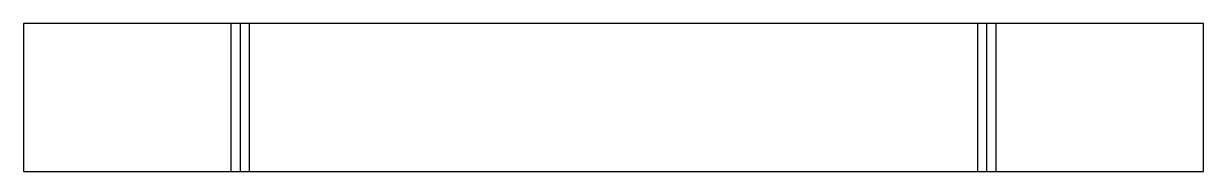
# Model space of a CAD drawing. Header units: millimetres. Extents: x -57 to 239, y 0 to 37.
import ezdxf

# ---------------------------------------------------------------- set-up
doc = ezdxf.new("R2010")
doc.units = ezdxf.units.MM

msp = doc.modelspace()

# ---------------------------------------------------------------- linework, layer by layer
at = {"layer": 'BEND'}
for p, q in [((-2.26, 37), (-2.26, 0)), ((184.76, 0), (184.76, 37))]:
    msp.add_line(p, q, dxfattribs=at)
at = {"layer": 'BEND_EXTENT'}
for p, q in [((-4.52, 0), (-4.52, 37)), ((0, 37), (0, 0)), ((182.5, 0), (182.5, 37)), ((187.02, 37), (187.02, 0))]:
    msp.add_line(p, q, dxfattribs=at)
at = {"layer": 'OUTER_PROFILES'}
msp.add_lwpolyline([(187.02, 0), (239.02, 0), (239.02, 37), (182.5, 37), (0, 37), (-56.52, 37), (-56.52, 0), (0, 0)], close=True, dxfattribs=at)

doc.saveas('drawing.dxf')
